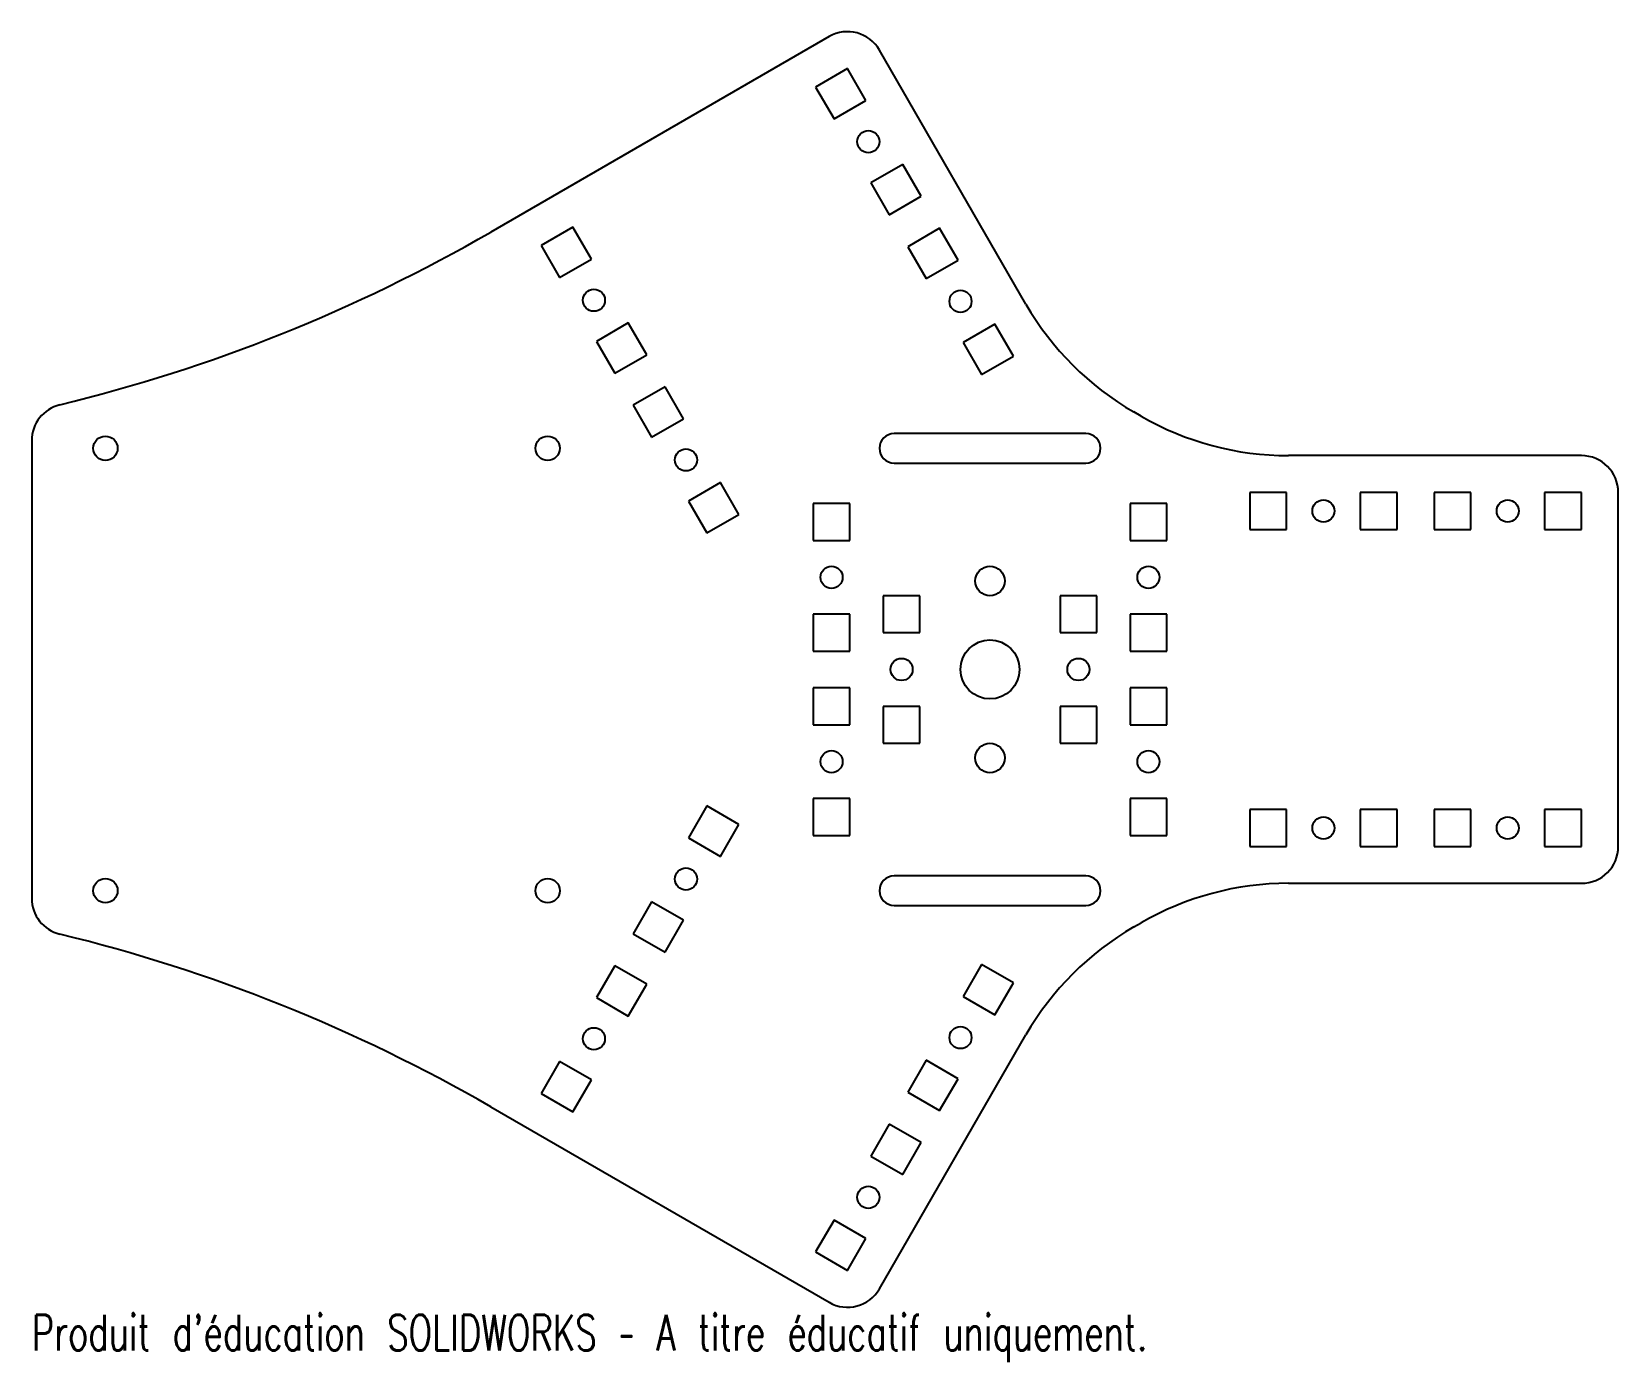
# Model space of a CAD drawing. Header units: millimetres. Extents: x -130 to 85, y -94 to 86.
import ezdxf

# ---------------------------------------------------------------- set-up
doc = ezdxf.new("R2010")
doc.units = ezdxf.units.MM
doc.styles.add('SLDTEXTSTYLE0', font='TXT', dxfattribs={"width": 0.7, "bigfont": 'bigfont'})

msp = doc.modelspace()

# ---------------------------------------------------------------- linework, layer by layer
at = {"color": 7, "linetype": 'Continuous', "lineweight": 25}
for p, q in [((-21.83, 85.82), (-67.73, 59.32)), ((4.87, 49.56), (-15, 83.99)), ((-19.33, 81.49), (-23.66, 78.99)), ((-16.83, 77.16), (-19.33, 81.49)), ((-23.66, 78.99), (-21.16, 74.66)), ((-21.16, 74.66), (-16.83, 77.16)), ((-11.83, 68.5), (-16.16, 66)), ((-9.33, 64.17), (-11.83, 68.5)), ((-16.16, 66), (-13.66, 61.67)), ((-13.66, 61.67), (-9.33, 64.17)), ((-56.57, 59.99), (-60.9, 57.49)), ((-54.07, 55.66), (-56.57, 59.99)), ((-6.83, 59.83), (-11.16, 57.33)), ((-4.33, 55.5), (-6.83, 59.83)), ((-60.9, 57.49), (-58.4, 53.16)), ((-11.16, 57.33), (-8.66, 53)), ((-58.4, 53.16), (-54.07, 55.66)), ((-8.66, 53), (-4.33, 55.5)), ((-49.07, 47), (-53.4, 44.5)), ((-46.57, 42.67), (-49.07, 47)), ((0.67, 46.84), (-3.66, 44.34)), ((3.17, 42.51), (0.67, 46.84)), ((-53.4, 44.5), (-50.9, 40.17)), ((-3.66, 44.34), (-1.16, 40.01)), ((-50.9, 40.17), (-46.57, 42.67)), ((-1.16, 40.01), (3.17, 42.51)), ((-44.07, 38.33), (-48.4, 35.83)), ((-41.57, 34), (-44.07, 38.33)), ((-48.4, 35.83), (-45.9, 31.5)), ((20.49, 34.36), (19.51, 34.92)), ((-45.9, 31.5), (-41.57, 34)), ((-130, 31.03), (-130, -31.03)), ((13, 32), (-13, 32)), ((-13, 28), (13, 28)), ((80.24, 29), (40.49, 29)), ((-36.57, 25.34), (-40.9, 22.84)), ((-34.07, 21.01), (-36.57, 25.34)), ((40.24, 24), (35.24, 24)), ((35.24, 24), (35.24, 19)), ((40.24, 19), (40.24, 24)), ((50.24, 24), (50.24, 19)), ((55.24, 24), (50.24, 24)), ((55.24, 19), (55.24, 24)), ((65.24, 24), (60.24, 24)), ((60.24, 24), (60.24, 19)), ((65.24, 19), (65.24, 24)), ((75.24, 24), (75.24, 19)), ((80.24, 24), (75.24, 24)), ((80.24, 19), (80.24, 24)), ((85.24, -24), (85.24, 24)), ((-40.9, 22.84), (-38.4, 18.51)), ((-24, 22.5), (-24, 17.5)), ((-19, 22.5), (-24, 22.5)), ((-19, 17.5), (-19, 22.5)), ((19, 22.5), (19, 17.5)), ((24, 22.5), (19, 22.5)), ((24, 17.5), (24, 22.5)), ((-38.4, 18.51), (-34.07, 21.01)), ((-24, 17.5), (-19, 17.5)), ((19, 17.5), (24, 17.5)), ((35.24, 19), (40.24, 19)), ((50.24, 19), (55.24, 19)), ((60.24, 19), (65.24, 19)), ((75.24, 19), (80.24, 19)), ((-14.5, 10), (-14.5, 5)), ((-9.5, 10), (-14.5, 10)), ((-9.5, 5), (-9.5, 10)), ((9.5, 10), (9.5, 5)), ((14.5, 10), (9.5, 10)), ((14.5, 5), (14.5, 10)), ((-24, 7.5), (-24, 2.5)), ((-19, 7.5), (-24, 7.5)), ((-19, 2.5), (-19, 7.5)), ((19, 7.5), (19, 2.5)), ((24, 7.5), (19, 7.5)), ((24, 2.5), (24, 7.5)), ((-14.5, 5), (-9.5, 5)), ((9.5, 5), (14.5, 5)), ((-24, 2.5), (-19, 2.5)), ((19, 2.5), (24, 2.5)), ((-24, -2.5), (-24, -7.5)), ((-19, -2.5), (-24, -2.5)), ((-19, -7.5), (-19, -2.5)), ((19, -2.5), (19, -7.5)), ((24, -2.5), (19, -2.5)), ((24, -7.5), (24, -2.5)), ((-14.5, -5), (-14.5, -10)), ((-9.5, -5), (-14.5, -5)), ((-9.5, -10), (-9.5, -5)), ((9.5, -5), (9.5, -10)), ((14.5, -5), (9.5, -5)), ((14.5, -10), (14.5, -5)), ((-24, -7.5), (-19, -7.5)), ((19, -7.5), (24, -7.5)), ((-14.5, -10), (-9.5, -10)), ((9.5, -10), (14.5, -10)), ((-38.4, -18.51), (-40.9, -22.84)), ((-34.07, -21.01), (-38.4, -18.51)), ((-24, -17.5), (-24, -22.5)), ((-19, -17.5), (-24, -17.5)), ((-19, -22.5), (-19, -17.5)), ((19, -17.5), (19, -22.5)), ((24, -17.5), (19, -17.5)), ((24, -22.5), (24, -17.5)), ((40.24, -19), (35.24, -19)), ((35.24, -19), (35.24, -24)), ((40.24, -24), (40.24, -19)), ((50.24, -19), (50.24, -24)), ((55.24, -19), (50.24, -19)), ((55.24, -24), (55.24, -19)), ((65.24, -19), (60.24, -19)), ((60.24, -19), (60.24, -24)), ((65.24, -24), (65.24, -19)), ((75.24, -19), (75.24, -24)), ((80.24, -19), (75.24, -19)), ((80.24, -24), (80.24, -19)), ((-36.57, -25.34), (-34.07, -21.01)), ((-40.9, -22.84), (-36.57, -25.34)), ((-24, -22.5), (-19, -22.5)), ((19, -22.5), (24, -22.5)), ((35.24, -24), (40.24, -24)), ((50.24, -24), (55.24, -24)), ((60.24, -24), (65.24, -24)), ((75.24, -24), (80.24, -24)), ((13, -28), (-13, -28)), ((40.49, -29), (80.24, -29)), ((-45.9, -31.5), (-48.4, -35.83)), ((-41.57, -34), (-45.9, -31.5)), ((-13, -32), (13, -32)), ((-44.07, -38.33), (-41.57, -34)), ((19.51, -34.92), (20.49, -34.36)), ((-48.4, -35.83), (-44.07, -38.33)), ((-50.9, -40.17), (-53.4, -44.5)), ((-46.57, -42.67), (-50.9, -40.17)), ((-1.16, -40.01), (-3.66, -44.34)), ((3.17, -42.51), (-1.16, -40.01)), ((-49.07, -47), (-46.57, -42.67)), ((0.67, -46.84), (3.17, -42.51)), ((-53.4, -44.5), (-49.07, -47)), ((-3.66, -44.34), (0.67, -46.84)), ((-15, -83.99), (4.87, -49.56)), ((-58.4, -53.16), (-60.9, -57.49)), ((-54.07, -55.66), (-58.4, -53.16)), ((-8.66, -53), (-11.16, -57.33)), ((-4.33, -55.5), (-8.66, -53)), ((-56.57, -59.99), (-54.07, -55.66)), ((-6.83, -59.83), (-4.33, -55.5)), ((-60.9, -57.49), (-56.57, -59.99)), ((-11.16, -57.33), (-6.83, -59.83)), ((-67.73, -59.32), (-21.83, -85.82)), ((-13.66, -61.67), (-16.16, -66)), ((-9.33, -64.17), (-13.66, -61.67)), ((-11.83, -68.5), (-9.33, -64.17)), ((-16.16, -66), (-11.83, -68.5)), ((-21.16, -74.66), (-23.66, -78.99)), ((-16.83, -77.16), (-21.16, -74.66)), ((-19.33, -81.49), (-16.83, -77.16)), ((-23.66, -78.99), (-19.33, -81.49))]:
    msp.add_line(p, q, dxfattribs=at)
for centre, radius in [((-16.5, 71.58), 1.5), ((-53.74, 50.08), 1.5), ((-4, 49.92), 1.5), ((-120, 30), 1.65), ((-60, 30), 1.65), ((-41.24, 28.42), 1.5), ((45.24, 21.5), 1.5), ((70.24, 21.5), 1.5), ((-21.5, 12.5), 1.5), ((0, 12), 2), ((21.5, 12.5), 1.5), ((0, 0), 4), ((-12, 0), 1.5), ((12, 0), 1.5), ((0, -12), 2), ((-21.5, -12.5), 1.5), ((21.5, -12.5), 1.5), ((45.24, -21.5), 1.5), ((70.24, -21.5), 1.5), ((-41.24, -28.42), 1.5), ((-120, -30), 1.65), ((-60, -30), 1.65), ((-53.74, -50.08), 1.5), ((-4, -49.92), 1.5), ((-16.5, -71.58), 1.5)]:
    msp.add_circle(centre, radius, dxfattribs=at)
for centre, radius, start, end in [((-19.33, 81.49), 5, 30, 120), ((-178.6, 251.35), 221.74, 283.6747, 300), ((39.51, 69.56), 40, 210, 240), ((-125, 31.03), 5, 103.6747, 180), ((40.49, 69), 40, 240, 270), ((-13, 30), 2, 90, 270), ((13, 30), 2, 270, 90), ((80.24, 24), 5, 0, 90), ((80.24, -24), 5, 270, 0), ((-13, -30), 2, 90, 270), ((13, -30), 2, 270, 90), ((40.49, -69), 40, 90, 120), ((-125, -31.03), 5, 180, 256.3253), ((-178.6, -251.35), 221.74, 60, 76.3253), ((39.51, -69.56), 40, 120, 150), ((-19.33, -81.49), 5, 240, 330)]:
    msp.add_arc(centre, radius, start, end, dxfattribs=at)

# ---------------------------------------------------------------- texts
at = {"color": 7, "linetype": 'Continuous', "insert": (-130, -87.51), "char_height": 4.8336, "attachment_point": 1, "style": 'SLDTEXTSTYLE0'}
msp.add_mtext("Produit d'éducation SOLIDWORKS – A titre éducatif uniquement.", dxfattribs=at)

doc.saveas('drawing.dxf')
